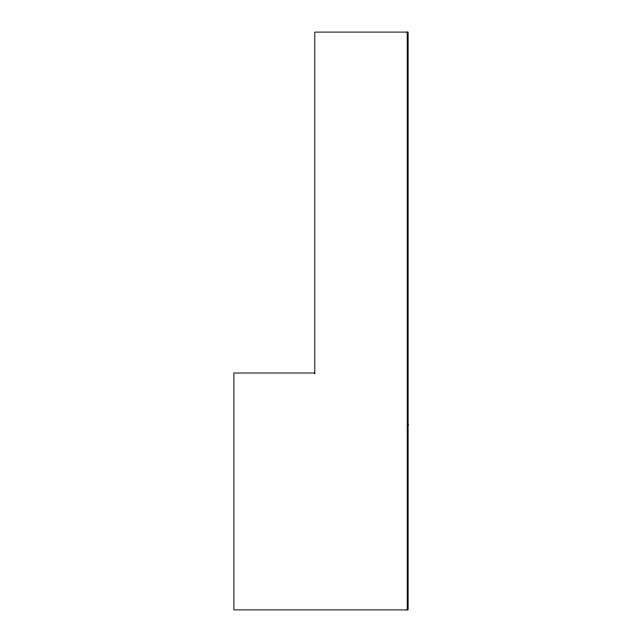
<?xml version="1.0" encoding="UTF-8"?>
<svg xmlns="http://www.w3.org/2000/svg" width="642" height="642" viewBox="0 0 642 642"><rect width="100%" height="100%" fill="white"/><g stroke="black" fill="none" stroke-linecap="round" stroke-linejoin="round"><path stroke-width="0.96" d="M314.789 373.002L233.897 373.002L233.897 609.9L408.103 609.9L408.103 32.1L314.789 32.1L314.789 373.772M407.237 425.004L408.103 425.004M407.237 32.1L407.237 609.9"/></g></svg>
